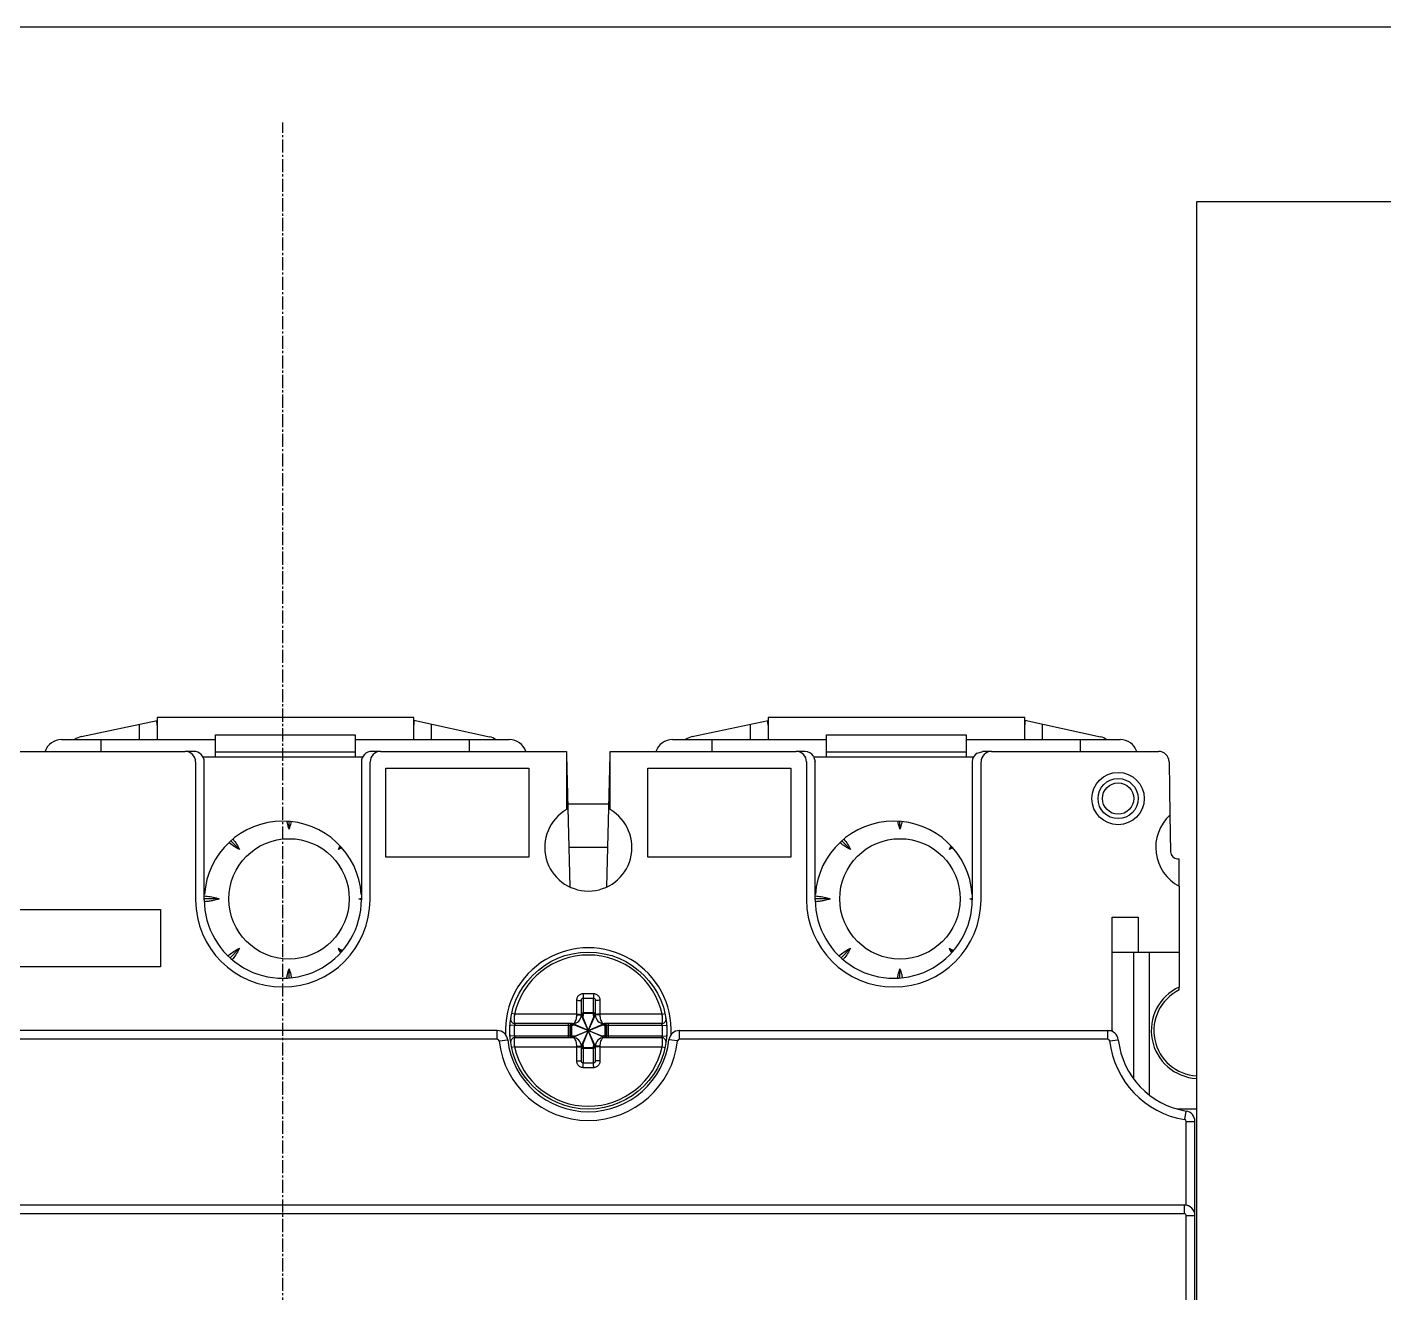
# Model space of a CAD drawing. Header units: millimetres. Extents: x -279 to 279, y -124 to 124.
# Drawn here: x -77.7 to 0, y 35.7 to 108.3 of the extents above; entities that cross this region are included whole.
import ezdxf

# ---------------------------------------------------------------- set-up
doc = ezdxf.new("R2010")
doc.units = ezdxf.units.MM
doc.linetypes.add('AXES2', pattern=[1.125, 0.75, -0.125, 0.125, -0.125])
doc.linetypes.add('HIDDENX2', pattern=[0.75, 0.5, -0.25])
doc.layers.add('AXE', color=80, linetype='AXES2')

msp = doc.modelspace()

# ---------------------------------------------------------------- linework, layer by layer
for p, q in [((-74.617, 67.615), (-70.277, 68.545)), ((-70.277, 68.718), (-70.277, 67.443)), ((-55.577, 68.718), (-70.277, 68.718)), ((-55.577, 67.443), (-55.577, 68.718)), ((-55.577, 68.565), (-51.235, 67.604)), ((-39.617, 67.615), (-35.277, 68.545)), ((-35.277, 68.718), (-35.277, 67.443)), ((-20.577, 68.718), (-35.277, 68.718)), ((-20.577, 67.443), (-20.577, 68.718)), ((-20.577, 68.565), (-16.235, 67.604)), ((-71.277, 67.443), (-71.277, 68.331)), ((-66.927, 66.46), (-66.927, 67.718)), ((-66.927, 67.718), (-58.927, 67.718)), ((-58.927, 67.718), (-58.927, 66.46)), ((-54.577, 68.344), (-54.577, 67.443)), ((-36.277, 67.443), (-36.277, 68.331)), ((-31.927, 66.46), (-31.927, 67.718)), ((-31.927, 67.718), (-23.927, 67.718)), ((-23.927, 67.718), (-23.927, 66.46)), ((-19.577, 68.344), (-19.577, 67.443)), ((-75.752, 67.443), (-66.927, 67.443)), ((-73.477, 66.768), (-73.477, 67.443)), ((-58.927, 67.443), (-50.102, 67.443)), ((-52.376, 66.768), (-52.376, 67.443)), ((-40.752, 67.443), (-31.927, 67.443)), ((-38.477, 66.768), (-38.477, 67.443)), ((-23.927, 67.443), (-15.102, 67.443)), ((-17.376, 66.768), (-17.376, 67.443)), ((-79.324, 66.768), (-68.674, 66.768)), ((-68.176, 66.768), (-68.674, 66.768)), ((-68.075, 66.178), (-68.075, 58.256)), ((-67.652, 66.46), (-58.499, 66.46)), ((-67.576, 58.268), (-67.576, 66.168)), ((-58.927, 66.718), (-66.927, 66.718)), ((-58.576, 66.168), (-58.576, 58.268)), ((-58.076, 58.286), (-58.076, 66.158)), ((-57.474, 66.768), (-57.976, 66.768)), ((-57.474, 66.768), (-46.824, 66.768)), ((-46.824, 66.768), (-46.824, 63.433)), ((-46.824, 66.545), (-46.626, 59.001)), ((-44.521, 59.001), (-44.324, 66.56)), ((-44.324, 63.433), (-44.324, 66.768)), ((-44.324, 66.768), (-33.673, 66.768)), ((-33.176, 66.768), (-33.673, 66.768)), ((-33.074, 66.168), (-33.074, 58.268)), ((-32.671, 66.492), (-32.576, 66.168)), ((-32.661, 66.46), (-23.499, 66.46)), ((-32.576, 58.268), (-32.576, 66.168)), ((-23.927, 66.718), (-31.927, 66.718)), ((-23.576, 66.168), (-23.576, 58.268)), ((-23.3, 66.673), (-22.976, 66.768)), ((-23.074, 58.268), (-23.074, 66.168)), ((-22.474, 66.768), (-22.976, 66.768)), ((-22.474, 66.768), (-12.908, 66.768)), ((-12.308, 66.178), (-12.255, 63.117)), ((-57.174, 60.717), (-57.174, 65.817)), ((-57.174, 65.817), (-48.974, 65.817)), ((-48.974, 65.817), (-48.974, 60.717)), ((-42.174, 60.717), (-42.174, 65.817)), ((-42.174, 65.817), (-33.974, 65.817)), ((-33.974, 65.817), (-33.974, 60.717)), ((-46.751, 63.768), (-44.397, 63.768)), ((-12.255, 63.117), (-12.218, 61.011)), ((-62.72, 62.32), (-62.72, 62.757)), ((-27.72, 62.32), (-27.72, 62.757)), ((-65.55, 61.148), (-66.049, 61.647)), ((-30.55, 61.148), (-31.049, 61.647)), ((-59.89, 61.148), (-59.743, 61.296)), ((-48.974, 60.717), (-57.174, 60.717)), ((-44.462, 61.268), (-46.685, 61.268)), ((-33.974, 60.717), (-42.174, 60.717)), ((-24.89, 61.148), (-24.743, 61.296)), ((-11.818, 60.618), (-11.724, 60.618)), ((-11.724, 59.049), (-11.724, 60.618)), ((-66.722, 58.318), (-67.576, 58.318)), ((-58.718, 58.318), (-58.576, 58.318)), ((-31.722, 58.318), (-32.576, 58.318)), ((-23.718, 58.318), (-23.576, 58.318)), ((-11.724, 59.049), (-11.724, 53.266)), ((-91.074, 57.717), (-70.074, 57.717)), ((-70.074, 57.717), (-70.074, 54.417)), ((-15.574, 50.768), (-15.574, 57.268)), ((-15.574, 57.268), (-14.074, 57.268)), ((-14.074, 57.268), (-14.074, 55.268)), ((-65.55, 55.488), (-66.098, 54.94)), ((-59.7, 55.298), (-59.89, 55.488)), ((-30.55, 55.488), (-31.098, 54.94)), ((-24.7, 55.298), (-24.89, 55.488)), ((-15.574, 55.268), (-11.724, 55.268)), ((-14.324, 47.986), (-14.324, 55.268)), ((-13.423, 47.071), (-13.423, 55.268)), ((-70.074, 54.417), (-91.074, 54.417)), ((-62.72, 53.788), (-62.72, 54.316)), ((-27.72, 53.788), (-27.72, 54.316)), ((-11.724, 53.097), (-11.724, 53.266)), ((-45.974, 51.667), (-45.974, 52.471)), ((-45.874, 52.634), (-45.874, 51.712)), ((-45.274, 51.712), (-45.274, 52.634)), ((-45.174, 52.471), (-45.174, 51.667)), ((-49.804, 51.703), (-49.967, 51.739)), ((-46.236, 51.667), (-45.974, 51.667)), ((-45.959, 49.9), (-45.188, 51.634)), ((-45.188, 49.9), (-45.959, 51.634)), ((-45.892, 49.971), (-45.255, 51.563)), ((-45.255, 49.97), (-45.892, 51.563)), ((-45.274, 51.782), (-45.874, 51.782)), ((-45.274, 51.74), (-45.874, 51.74)), ((-44.911, 51.667), (-45.174, 51.667)), ((-41.343, 51.703), (-41.18, 51.739)), ((-50.789, 50.768), (-110.574, 50.768)), ((-50.789, 50.268), (-50.789, 50.768)), ((-50.062, 50.449), (-50.062, 51.085)), ((-49.813, 51.067), (-50.062, 51.085)), ((-46.518, 51.067), (-49.813, 51.067)), ((-46.474, 51.167), (-49.774, 51.167)), ((-46.704, 50.367), (-46.704, 51.167)), ((-46.607, 50.467), (-46.607, 51.067)), ((-46.585, 51.067), (-46.585, 50.467)), ((-46.533, 51.067), (-46.533, 50.467)), ((-46.441, 50.382), (-44.706, 51.152)), ((-44.706, 50.382), (-46.441, 51.152)), ((-46.37, 50.448), (-44.777, 51.086)), ((-44.777, 50.448), (-46.37, 51.086)), ((-41.374, 51.167), (-44.674, 51.167)), ((-41.334, 51.067), (-44.629, 51.067)), ((-44.614, 50.467), (-44.614, 51.067)), ((-44.562, 50.467), (-44.562, 51.067)), ((-44.54, 51.067), (-44.54, 50.467)), ((-44.443, 51.167), (-44.443, 50.367)), ((-41.334, 51.067), (-41.085, 51.085)), ((-41.085, 51.085), (-41.085, 50.449)), ((-40.358, 50.268), (-40.358, 50.768)), ((-40.358, 50.768), (-15.574, 50.768)), ((-15.809, 50.268), (-15.809, 50.768)), ((-15.574, 50.768), (-15.574, 50.72)), ((-50.789, 50.268), (-110.338, 50.268)), ((-50.69, 50.179), (-50.193, 50.237)), ((-49.813, 50.467), (-50.062, 50.449)), ((-49.804, 49.831), (-49.967, 49.795)), ((-49.813, 50.467), (-46.518, 50.467)), ((-49.774, 50.367), (-46.474, 50.367)), ((-46.236, 49.867), (-45.974, 49.867)), ((-45.974, 49.063), (-45.974, 49.867)), ((-45.874, 49.822), (-45.874, 48.9)), ((-45.874, 49.794), (-45.274, 49.794)), ((-45.874, 49.752), (-45.274, 49.752)), ((-45.274, 48.9), (-45.274, 49.822)), ((-45.174, 49.867), (-45.174, 49.063)), ((-44.911, 49.867), (-45.174, 49.867)), ((-44.674, 50.367), (-41.374, 50.367)), ((-44.629, 50.467), (-41.334, 50.467)), ((-41.343, 49.831), (-41.18, 49.795)), ((-41.334, 50.467), (-41.085, 50.449)), ((-40.457, 50.179), (-40.954, 50.237)), ((-15.809, 50.268), (-40.358, 50.268)), ((-15.71, 50.179), (-15.213, 50.236)), ((-10.724, 48.022), (-10.724, 48.17)), ((-10.724, -40.632), (-10.724, 48.022)), ((-10.724, 46.268), (-11.817, 46.268)), ((-11.407, 45.666), (-11.327, 46.159)), ((-11.324, 45.567), (-10.824, 45.567)), ((-11.324, 40.76), (-11.324, 45.567)), ((-10.824, -40.632), (-10.824, 45.567)), ((-11.424, 40.768), (-114.724, 40.768)), ((-11.424, 40.268), (-11.424, 40.768)), ((-11.424, 40.268), (-114.724, 40.268)), ((-11.324, 40.168), (-10.824, 40.168)), ((-11.324, 9.068), (-11.324, 40.168))]:
    msp.add_line(p, q)
at = {"color": 7}
msp.add_lwpolyline([(-278.724, -111.719), (271.276, -111.719), (271.276, 108.281), (-278.724, 108.281)], close=True, dxfattribs=at)
at = {"color": 3, "linetype": 'ByBlock', "lineweight": -2}
msp.add_lwpolyline([(-10.724, 98.281), (109.276, 98.281), (109.276, -96.719), (-10.724, -96.719)], close=True, dxfattribs=at)
for centre, radius in [((-15.224, 64.068), 1.5), ((-15.224, 64.068), 1.15), ((-15.224, 64.068), 0.9), ((-62.72, 58.318), 3.45), ((-27.72, 58.318), 3.45), ((-45.574, 50.767), 4.5)]:
    msp.add_circle(centre, radius)
at = {"color": 4, "linetype": 'HIDDENX2'}
msp.add_circle((49.276, -33.719), 81, dxfattribs=at)
for centre, radius, start, end in [((-75.752, 66.443), 1, 90.0002, 161.02391), ((-74.402, 66.638), 1, 102.43176, 126.38253), ((-51.452, 66.628), 1, 54.67389, 77.51092), ((-50.102, 66.443), 1, 18.98049, 90), ((-40.752, 66.443), 1, 90.0002, 161.02391), ((-39.402, 66.638), 1, 102.43176, 126.38253), ((-16.452, 66.628), 1, 54.67389, 77.51092), ((-15.102, 66.443), 1, 18.97416, 90), ((-68.674, 66.168), 0.6, -0.01886, 89.98331), ((-68.176, 66.168), 0.6, 0, 90.00824), ((-57.976, 66.168), 0.6, 90.0054, -179.99987), ((-57.474, 66.168), 0.6, 89.99982, 179.96993), ((-33.674, 66.168), 0.6, 0.00071, 89.98913), ((-33.176, 66.168), 0.6, 32.70312, 90.00994), ((-22.976, 66.168), 0.6, 122.70424, -179.99985), ((-22.474, 66.168), 0.6, 90.00249, 179.99879), ((-12.908, 66.168), 0.6, 1.00019, 90.00276), ((-45.574, 61.268), 2.5, 120.00058, 59.99937), ((-10.572, 61.268), 2.5, 132.30668, -117.43215), ((-63.074, 58.273), 4.5, 3.74006, 176.26125), ((-28.074, 58.273), 4.5, 3.74006, 176.26125), ((-11.818, 61.018), 0.4, -179.24811, -90), ((-63.077, 58.268), 4.999, -179.86836, 0), ((-63.076, 58.268), 4.5, 179.99616, -0.00001), ((-28.074, 58.268), 5, -179.99984, -0.00027), ((-28.076, 58.268), 4.5, 179.99616, -0.00003), ((-45.574, 50.767), 4.75, -2.86646, -177.13368), ((-45.574, 50.767), 4.333, 12.47309, 167.52691), ((-10.574, 50.768), 2.75, 114.71988, -93.12665), ((-10.573, 50.766), 2.6, 116.25857, -93.31367), ((-49.774, 51.417), 0.25, 171.20259, -90), ((-46.474, 51.667), 0.5, -90, 0), ((-44.674, 51.667), 0.5, 180, -90), ((-41.374, 51.417), 0.25, -90.00004, 8.79727), ((-50.789, 50.168), 0.6, 6.56243, 90), ((-45.574, 50.767), 4.25, 175.95223, -175.95223), ((-45.574, 50.767), 4.25, -4.04777, 4.04777), ((-40.358, 50.168), 0.6, 90, 173.43757), ((-15.809, 50.168), 0.6, 6.53741, 90), ((-50.789, 50.168), 0.1, 6.56243, 90), ((-45.574, 50.768), 5.15, -173.43757, -6.56243), ((-45.574, 50.768), 4.65, -173.43757, -6.56243), ((-49.774, 50.117), 0.25, 89.99996, -171.20273), ((-45.574, 50.767), 4.333, -167.52691, -12.47309), ((-46.474, 49.867), 0.5, 0, 90), ((-44.674, 49.867), 0.5, 90, 180), ((-41.374, 50.117), 0.25, -8.79741, 90), ((-40.358, 50.168), 0.1, 90, 173.43757), ((-15.809, 50.168), 0.1, 6.53741, 90), ((-10.574, 50.768), 5.17, -173.46259, -99.2818), ((-10.574, 50.768), 4.67, -173.46259, -99.2818), ((-11.424, 45.567), 0.6, 0, 80.7182), ((-11.424, 45.567), 0.1, 0, 80.7182), ((-11.424, 40.168), 0.6, 0, 90), ((-11.424, 40.168), 0.1, 0, 90)]:
    msp.add_arc(centre, radius, start, end)
for points, knots in [([(-70.278, 68.281), (-70.278, 68.296), (-70.28, 68.35), (-70.285, 68.437), (-70.3, 68.508), (-70.311, 68.537)], [0, 0, 0, 0, 0.0438197, 0.1644144, 0.2594884, 0.2594884, 0.2594884, 0.2594884]), ([(-55.534, 68.556), (-55.548, 68.527), (-55.566, 68.456), (-55.573, 68.368), (-55.575, 68.312), (-55.575, 68.297)], [0, 0, 0, 0, 0.0961682, 0.2178848, 0.2637484, 0.2637484, 0.2637484, 0.2637484]), ([(-35.278, 68.281), (-35.278, 68.296), (-35.28, 68.35), (-35.285, 68.437), (-35.3, 68.508), (-35.311, 68.537)], [0, 0, 0, 0, 0.0438197, 0.1644144, 0.2594884, 0.2594884, 0.2594884, 0.2594884]), ([(-20.534, 68.556), (-20.548, 68.527), (-20.566, 68.456), (-20.573, 68.368), (-20.575, 68.312), (-20.575, 68.297)], [0, 0, 0, 0, 0.0961682, 0.2178848, 0.2637484, 0.2637484, 0.2637484, 0.2637484]), ([(-62.72, 62.32), (-62.759, 62.431), (-62.801, 62.579), (-62.831, 62.729), (-62.838, 62.765)], [0, 0, 0, 0, 0.3517872, 0.4604298, 0.4604298, 0.4604298, 0.4604298]), ([(-62.606, 62.746), (-62.611, 62.717), (-62.641, 62.573), (-62.681, 62.431), (-62.72, 62.32)], [0, 0, 0, 0, 0.0895923, 0.4410704, 0.4410704, 0.4410704, 0.4410704]), ([(-27.72, 62.32), (-27.759, 62.431), (-27.801, 62.579), (-27.831, 62.729), (-27.838, 62.765)], [0, 0, 0, 0, 0.3517872, 0.4604295, 0.4604295, 0.4604295, 0.4604295]), ([(-27.606, 62.746), (-27.611, 62.717), (-27.641, 62.573), (-27.681, 62.431), (-27.72, 62.32)], [0, 0, 0, 0, 0.0895915, 0.4410697, 0.4410697, 0.4410697, 0.4410697]), ([(-65.55, 61.148), (-65.656, 61.198), (-65.862, 61.314), (-66.053, 61.452), (-66.144, 61.527)], [0, 0, 0, 0, 0.3517858, 0.7058983, 0.7058983, 0.7058983, 0.7058983]), ([(-65.931, 61.746), (-65.93, 61.744), (-65.855, 61.652), (-65.716, 61.46), (-65.6, 61.254), (-65.55, 61.148)], [0, 0, 0, 0, 0.0045065, 0.3586012, 0.710078, 0.710078, 0.710078, 0.710078]), ([(-30.55, 61.148), (-30.656, 61.198), (-30.862, 61.314), (-31.053, 61.452), (-31.144, 61.527)], [0, 0, 0, 0, 0.3517858, 0.7058983, 0.7058983, 0.7058983, 0.7058983]), ([(-30.931, 61.746), (-30.93, 61.744), (-30.855, 61.652), (-30.716, 61.46), (-30.6, 61.254), (-30.55, 61.148)], [0, 0, 0, 0, 0.0045113, 0.358606, 0.7100828, 0.7100828, 0.7100828, 0.7100828]), ([(-67.567, 58.483), (-67.514, 58.48), (-67.344, 58.466), (-67.06, 58.421), (-66.833, 58.357), (-66.722, 58.318)], [0, 0, 0, 0, 0.1570777, 0.5112159, 0.8626801, 0.8626801, 0.8626801, 0.8626801]), ([(-66.722, 58.318), (-66.833, 58.279), (-67.022, 58.226), (-67.215, 58.191), (-67.293, 58.18)], [0, 0, 0, 0, 0.3517663, 0.5876535, 0.5876535, 0.5876535, 0.5876535]), ([(-32.567, 58.483), (-32.514, 58.48), (-32.344, 58.466), (-32.06, 58.421), (-31.833, 58.357), (-31.722, 58.318)], [0, 0, 0, 0, 0.1570853, 0.5112235, 0.8626877, 0.8626877, 0.8626877, 0.8626877]), ([(-31.722, 58.318), (-31.833, 58.279), (-32.022, 58.226), (-32.215, 58.191), (-32.293, 58.18)], [0, 0, 0, 0, 0.3517663, 0.5876535, 0.5876535, 0.5876535, 0.5876535]), ([(-67.293, 58.18), (-67.332, 58.174), (-67.424, 58.163), (-67.517, 58.156), (-67.57, 58.152)], [0, 0, 0, 0, 0.1183966, 0.2788306, 0.2788306, 0.2788306, 0.2788306]), ([(-32.293, 58.18), (-32.332, 58.174), (-32.424, 58.163), (-32.517, 58.156), (-32.57, 58.152)], [0, 0, 0, 0, 0.1183966, 0.2788382, 0.2788382, 0.2788382, 0.2788382]), ([(-66.144, 55.11), (-66.052, 55.184), (-65.862, 55.322), (-65.656, 55.438), (-65.55, 55.488)], [0, 0, 0, 0, 0.3540916, 0.705559, 0.705559, 0.705559, 0.705559]), ([(-65.55, 55.488), (-65.6, 55.382), (-65.716, 55.176), (-65.869, 54.965), (-65.96, 54.856), (-65.976, 54.837)], [0, 0, 0, 0, 0.3517865, 0.7058999, 0.7798625, 0.7798625, 0.7798625, 0.7798625]), ([(-31.144, 55.11), (-31.052, 55.184), (-30.862, 55.322), (-30.656, 55.438), (-30.55, 55.488)], [0, 0, 0, 0, 0.3540916, 0.705559, 0.705559, 0.705559, 0.705559]), ([(-30.55, 55.488), (-30.6, 55.382), (-30.716, 55.176), (-30.869, 54.965), (-30.96, 54.856), (-30.976, 54.837)], [0, 0, 0, 0, 0.3517865, 0.7058999, 0.7798673, 0.7798673, 0.7798673, 0.7798673]), ([(-62.853, 53.778), (-62.843, 53.845), (-62.81, 54.027), (-62.759, 54.205), (-62.72, 54.316)], [0, 0, 0, 0, 0.2027951, 0.5542724, 0.5542724, 0.5542724, 0.5542724]), ([(-62.72, 54.316), (-62.681, 54.205), (-62.632, 54.033), (-62.599, 53.858), (-62.59, 53.798)], [0, 0, 0, 0, 0.3517875, 0.5344234, 0.5344234, 0.5344234, 0.5344234]), ([(-27.853, 53.778), (-27.843, 53.845), (-27.81, 54.027), (-27.759, 54.205), (-27.72, 54.316)], [0, 0, 0, 0, 0.2027948, 0.554272, 0.554272, 0.554272, 0.554272]), ([(-27.72, 54.316), (-27.681, 54.205), (-27.632, 54.033), (-27.599, 53.858), (-27.59, 53.798)], [0, 0, 0, 0, 0.3517875, 0.5344224, 0.5344224, 0.5344224, 0.5344224]), ([(-46.236, 52.504), (-46.236, 52.527), (-46.232, 52.575), (-46.213, 52.649), (-46.176, 52.723), (-46.121, 52.792), (-46.049, 52.847), (-45.966, 52.882), (-45.908, 52.89), (-45.879, 52.891)], [0, 0, 0, 0, 0.0686055, 0.1439426, 0.226554, 0.3151503, 0.4062368, 0.4967444, 0.5814957, 0.5814957, 0.5814957, 0.5814957]), ([(-45.879, 52.891), (-45.812, 52.892), (-45.676, 52.893), (-45.472, 52.893), (-45.336, 52.892), (-45.268, 52.891)], [0, 0, 0, 0, 0.2025636, 0.4076196, 0.6117272, 0.6117272, 0.6117272, 0.6117272]), ([(-45.879, 52.891), (-45.879, 52.857), (-45.878, 52.794), (-45.876, 52.708), (-45.875, 52.656), (-45.874, 52.634)], [0, 0, 0, 0, 0.1001381, 0.1907363, 0.2572488, 0.2572488, 0.2572488, 0.2572488]), ([(-45.268, 52.891), (-45.268, 52.857), (-45.269, 52.794), (-45.271, 52.708), (-45.272, 52.656), (-45.274, 52.634)], [0, 0, 0, 0, 0.1001378, 0.190736, 0.257248, 0.257248, 0.257248, 0.257248]), ([(-45.268, 52.891), (-45.24, 52.89), (-45.181, 52.882), (-45.099, 52.848), (-45.026, 52.792), (-44.971, 52.723), (-44.934, 52.649), (-44.915, 52.575), (-44.911, 52.527), (-44.911, 52.504)], [0, 0, 0, 0, 0.0844544, 0.1745763, 0.2656171, 0.3543791, 0.4371975, 0.5127248, 0.5814975, 0.5814975, 0.5814975, 0.5814975]), ([(-46.236, 52.504), (-46.203, 52.505), (-46.142, 52.503), (-46.057, 52.497), (-46.01, 52.489), (-45.974, 52.479), (-45.974, 52.471)], [0, 0, 0, 0, 0.0995172, 0.1852358, 0.2437846, 0.2679334, 0.2679334, 0.2679334, 0.2679334]), ([(-46.236, 51.703), (-46.236, 51.785), (-46.236, 51.956), (-46.236, 52.223), (-46.236, 52.408), (-46.236, 52.504)], [0, 0, 0, 0, 0.2451334, 0.5135022, 0.8014853, 0.8014853, 0.8014853, 0.8014853]), ([(-45.974, 52.471), (-45.974, 52.481), (-45.972, 52.5), (-45.967, 52.53), (-45.957, 52.561), (-45.942, 52.59), (-45.922, 52.613), (-45.899, 52.629), (-45.882, 52.633), (-45.874, 52.634)], [0, 0, 0, 0, 0.0284303, 0.0592124, 0.0918038, 0.1246929, 0.1556434, 0.1834244, 0.2075979, 0.2075979, 0.2075979, 0.2075979]), ([(-45.874, 52.634), (-45.807, 52.634), (-45.674, 52.635), (-45.474, 52.635), (-45.34, 52.634), (-45.274, 52.634)], [0, 0, 0, 0, 0.1989894, 0.3995198, 0.6000139, 0.6000139, 0.6000139, 0.6000139]), ([(-45.274, 52.634), (-45.266, 52.633), (-45.248, 52.629), (-45.225, 52.613), (-45.205, 52.59), (-45.19, 52.561), (-45.18, 52.531), (-45.175, 52.5), (-45.174, 52.481), (-45.174, 52.471)], [0, 0, 0, 0, 0.0240864, 0.0517359, 0.0826458, 0.1155786, 0.1482428, 0.1791, 0.2075994, 0.2075994, 0.2075994, 0.2075994]), ([(-44.911, 52.504), (-44.944, 52.505), (-45.005, 52.503), (-45.09, 52.497), (-45.137, 52.489), (-45.174, 52.479), (-45.174, 52.471)], [0, 0, 0, 0, 0.0995172, 0.1852358, 0.2437845, 0.2679333, 0.2679333, 0.2679333, 0.2679333]), ([(-44.911, 52.504), (-44.911, 52.407), (-44.911, 52.22), (-44.911, 51.953), (-44.911, 51.783), (-44.911, 51.703)], [0, 0, 0, 0, 0.2923982, 0.5595968, 0.8014853, 0.8014853, 0.8014853, 0.8014853]), ([(-49.804, 51.703), (-49.808, 51.669), (-49.816, 51.6), (-49.822, 51.496), (-49.824, 51.394), (-49.821, 51.303), (-49.81, 51.232), (-49.799, 51.187), (-49.781, 51.167), (-49.774, 51.167)], [0, 0, 0, 0, 0.1011592, 0.2076643, 0.3132474, 0.407516, 0.4809532, 0.526858, 0.54949, 0.54949, 0.54949, 0.54949]), ([(-46.236, 51.703), (-46.331, 51.703), (-46.526, 51.703), (-46.83, 51.703), (-47.16, 51.703), (-47.522, 51.703), (-47.917, 51.703), (-48.344, 51.703), (-48.803, 51.703), (-49.293, 51.703), (-49.63, 51.703), (-49.804, 51.703)], [0, 0, 0, 0, 0.284634, 0.583745, 0.912593, 1.274918, 1.670146, 2.09758, 2.55637, 3.046106, 3.56801, 3.56801, 3.56801, 3.56801]), ([(-46.474, 51.167), (-46.445, 51.167), (-46.381, 51.196), (-46.317, 51.284), (-46.269, 51.4), (-46.242, 51.532), (-46.236, 51.622), (-46.236, 51.667)], [0, 0, 0, 0, 0.0857154, 0.1935589, 0.3219294, 0.4600473, 0.5939554, 0.5939554, 0.5939554, 0.5939554]), ([(-46.236, 51.667), (-46.236, 51.673), (-46.236, 51.685), (-46.236, 51.697), (-46.236, 51.703)], [0, 0, 0, 0, 0.01817785, 0.03583874, 0.03583874, 0.03583874, 0.03583874]), ([(-46.137, 51.702), (-46.108, 51.701), (-46.056, 51.701), (-46.014, 51.691), (-45.974, 51.692), (-45.974, 51.685)], [0, 0, 0, 0, 0.08551, 0.1433196, 0.1647829, 0.1647829, 0.1647829, 0.1647829]), ([(-45.984, 51.564), (-45.983, 51.571), (-45.98, 51.585), (-45.975, 51.605), (-45.969, 51.621), (-45.963, 51.631), (-45.959, 51.634)], [0, 0, 0, 0, 0.02227813, 0.04272751, 0.06093428, 0.07551171, 0.07551171, 0.07551171, 0.07551171]), ([(-45.974, 51.695), (-45.974, 51.704), (-45.958, 51.724), (-45.931, 51.733), (-45.913, 51.736), (-45.908, 51.737)], [0, 0, 0, 0, 0.02606706, 0.06616314, 0.08229636, 0.08229636, 0.08229636, 0.08229636]), ([(-45.974, 51.667), (-45.974, 51.676), (-45.958, 51.696), (-45.931, 51.704), (-45.913, 51.708), (-45.908, 51.709)], [0, 0, 0, 0, 0.026066, 0.06616128, 0.0822948, 0.0822948, 0.0822948, 0.0822948]), ([(-45.892, 51.563), (-45.896, 51.572), (-45.903, 51.588), (-45.915, 51.61), (-45.929, 51.627), (-45.942, 51.637), (-45.951, 51.637), (-45.954, 51.636)], [0, 0, 0, 0, 0.0283478, 0.0532815, 0.0748872, 0.0920764, 0.1014859, 0.1014859, 0.1014859, 0.1014859]), ([(-45.938, 51.762), (-45.934, 51.765), (-45.924, 51.771), (-45.913, 51.775), (-45.908, 51.777)], [0, 0, 0, 0, 0.01681323, 0.03392807, 0.03392807, 0.03392807, 0.03392807]), ([(-45.874, 51.712), (-45.874, 51.687), (-45.877, 51.637), (-45.886, 51.587), (-45.892, 51.563)], [0, 0, 0, 0, 0.0754848, 0.149718, 0.149718, 0.149718, 0.149718]), ([(-45.255, 51.563), (-45.261, 51.587), (-45.27, 51.637), (-45.274, 51.687), (-45.274, 51.712)], [0, 0, 0, 0, 0.0742087, 0.149722, 0.149722, 0.149722, 0.149722]), ([(-45.174, 51.695), (-45.174, 51.704), (-45.189, 51.724), (-45.215, 51.733), (-45.234, 51.736), (-45.239, 51.737)], [0, 0, 0, 0, 0.02575795, 0.06597454, 0.08217417, 0.08217417, 0.08217417, 0.08217417]), ([(-45.174, 51.667), (-45.174, 51.676), (-45.19, 51.696), (-45.216, 51.704), (-45.234, 51.708), (-45.239, 51.709)], [0, 0, 0, 0, 0.02606707, 0.06616314, 0.08229636, 0.08229636, 0.08229636, 0.08229636]), ([(-45.188, 51.634), (-45.192, 51.637), (-45.204, 51.638), (-45.218, 51.627), (-45.228, 51.615), (-45.233, 51.607), (-45.235, 51.604)], [0, 0, 0, 0, 0.01414489, 0.0314115, 0.05261127, 0.06060314, 0.06060314, 0.06060314, 0.06060314]), ([(-45.163, 51.564), (-45.164, 51.571), (-45.167, 51.585), (-45.172, 51.605), (-45.178, 51.621), (-45.184, 51.631), (-45.188, 51.634)], [0, 0, 0, 0, 0.02223904, 0.04270095, 0.06093086, 0.07551201, 0.07551201, 0.07551201, 0.07551201]), ([(-45.01, 51.702), (-45.039, 51.701), (-45.091, 51.701), (-45.133, 51.691), (-45.174, 51.692), (-45.174, 51.685)], [0, 0, 0, 0, 0.0855099, 0.1433196, 0.1647829, 0.1647829, 0.1647829, 0.1647829]), ([(-41.343, 51.703), (-41.517, 51.703), (-41.854, 51.703), (-42.344, 51.703), (-42.803, 51.703), (-43.23, 51.703), (-43.625, 51.703), (-43.987, 51.703), (-44.317, 51.703), (-44.621, 51.703), (-44.816, 51.703), (-44.911, 51.703)], [0, 0, 0, 0, 0.521932, 1.011689, 1.470493, 1.89794, 2.293184, 2.655521, 2.984393, 3.283507, 3.56801, 3.56801, 3.56801, 3.56801]), ([(-44.911, 51.703), (-44.911, 51.697), (-44.911, 51.685), (-44.911, 51.673), (-44.911, 51.667)], [0, 0, 0, 0, 0.01766099, 0.03583874, 0.03583874, 0.03583874, 0.03583874]), ([(-44.911, 51.667), (-44.911, 51.622), (-44.905, 51.532), (-44.878, 51.4), (-44.831, 51.284), (-44.766, 51.196), (-44.702, 51.167), (-44.674, 51.167)], [0, 0, 0, 0, 0.1339076, 0.2720257, 0.4003964, 0.5082394, 0.5939557, 0.5939557, 0.5939557, 0.5939557]), ([(-41.374, 51.167), (-41.366, 51.167), (-41.348, 51.187), (-41.337, 51.232), (-41.326, 51.303), (-41.323, 51.394), (-41.325, 51.496), (-41.331, 51.601), (-41.339, 51.669), (-41.343, 51.703)], [0, 0, 0, 0, 0.022622, 0.0685253, 0.1419848, 0.236287, 0.3418926, 0.4483892, 0.5494906, 0.5494906, 0.5494906, 0.5494906]), ([(-49.774, 51.167), (-49.777, 51.161), (-49.783, 51.148), (-49.794, 51.125), (-49.804, 51.098), (-49.81, 51.077), (-49.813, 51.067)], [0, 0, 0, 0, 0.0187148, 0.0440151, 0.0759374, 0.1077522, 0.1077522, 0.1077522, 0.1077522]), ([(-46.544, 51.161), (-46.549, 51.159), (-46.569, 51.149), (-46.59, 51.127), (-46.6, 51.107), (-46.601, 51.101)], [0, 0, 0, 0, 0.01694014, 0.06782964, 0.08515314, 0.08515314, 0.08515314, 0.08515314]), ([(-46.551, 51.144), (-46.559, 51.136), (-46.57, 51.122), (-46.577, 51.107), (-46.579, 51.101)], [0, 0, 0, 0, 0.03424847, 0.05157209, 0.05157209, 0.05157209, 0.05157209]), ([(-46.489, 51.167), (-46.505, 51.167), (-46.528, 51.161), (-46.546, 51.147), (-46.551, 51.144)], [0, 0, 0, 0, 0.05012009, 0.06715642, 0.06715642, 0.06715642, 0.06715642]), ([(-46.489, 51.167), (-46.497, 51.167), (-46.517, 51.151), (-46.526, 51.125), (-46.53, 51.107), (-46.53, 51.101)], [0, 0, 0, 0, 0.02574366, 0.06591584, 0.08212123, 0.08212123, 0.08212123, 0.08212123]), ([(-46.37, 51.086), (-46.394, 51.079), (-46.443, 51.07), (-46.493, 51.067), (-46.518, 51.067)], [0, 0, 0, 0, 0.0741826, 0.1497294, 0.1497294, 0.1497294, 0.1497294]), ([(-46.474, 51.167), (-46.482, 51.167), (-46.502, 51.151), (-46.511, 51.125), (-46.515, 51.106), (-46.515, 51.101)], [0, 0, 0, 0, 0.02606706, 0.06616314, 0.08229637, 0.08229637, 0.08229637, 0.08229637]), ([(-46.441, 51.152), (-46.443, 51.149), (-46.445, 51.137), (-46.438, 51.128), (-46.434, 51.124)], [0, 0, 0, 0, 0.01414468, 0.03141043, 0.03141043, 0.03141043, 0.03141043]), ([(-46.371, 51.178), (-46.378, 51.176), (-46.392, 51.173), (-46.411, 51.168), (-46.428, 51.162), (-46.438, 51.156), (-46.441, 51.152)], [0, 0, 0, 0, 0.02223724, 0.04269836, 0.06092843, 0.07550805, 0.07550805, 0.07550805, 0.07550805]), ([(-46.434, 51.124), (-46.429, 51.119), (-46.417, 51.109), (-46.403, 51.101), (-46.396, 51.097)], [0, 0, 0, 0, 0.02119907, 0.04643886, 0.04643886, 0.04643886, 0.04643886]), ([(-44.777, 51.178), (-44.769, 51.176), (-44.755, 51.173), (-44.736, 51.168), (-44.719, 51.162), (-44.709, 51.156), (-44.706, 51.152)], [0, 0, 0, 0, 0.02227705, 0.04272547, 0.06093149, 0.07550845, 0.07550845, 0.07550845, 0.07550845]), ([(-44.777, 51.086), (-44.768, 51.089), (-44.752, 51.096), (-44.73, 51.109), (-44.714, 51.122), (-44.703, 51.135), (-44.703, 51.145), (-44.704, 51.148)], [0, 0, 0, 0, 0.0283477, 0.0532806, 0.0748854, 0.0920738, 0.1014832, 0.1014832, 0.1014832, 0.1014832]), ([(-44.629, 51.067), (-44.654, 51.067), (-44.704, 51.07), (-44.753, 51.079), (-44.777, 51.086)], [0, 0, 0, 0, 0.0755715, 0.1497317, 0.1497317, 0.1497317, 0.1497317]), ([(-44.674, 51.167), (-44.665, 51.167), (-44.645, 51.151), (-44.636, 51.125), (-44.633, 51.106), (-44.632, 51.101)], [0, 0, 0, 0, 0.02606593, 0.06616117, 0.08229471, 0.08229471, 0.08229471, 0.08229471]), ([(-44.658, 51.167), (-44.642, 51.167), (-44.619, 51.161), (-44.601, 51.148), (-44.597, 51.144)], [0, 0, 0, 0, 0.04960304, 0.06665907, 0.06665907, 0.06665907, 0.06665907]), ([(-44.658, 51.167), (-44.65, 51.167), (-44.63, 51.151), (-44.621, 51.125), (-44.617, 51.106), (-44.617, 51.101)], [0, 0, 0, 0, 0.02606706, 0.06616314, 0.08229637, 0.08229637, 0.08229637, 0.08229637]), ([(-44.588, 51.154), (-44.574, 51.145), (-44.557, 51.127), (-44.548, 51.107), (-44.546, 51.101)], [0, 0, 0, 0, 0.05088955, 0.06821317, 0.06821317, 0.06821317, 0.06821317]), ([(-44.585, 51.132), (-44.581, 51.127), (-44.575, 51.117), (-44.57, 51.107), (-44.568, 51.101)], [0, 0, 0, 0, 0.01735271, 0.03476827, 0.03476827, 0.03476827, 0.03476827]), ([(-41.334, 51.067), (-41.337, 51.077), (-41.343, 51.098), (-41.353, 51.125), (-41.364, 51.148), (-41.371, 51.161), (-41.374, 51.167)], [0, 0, 0, 0, 0.0318147, 0.0637371, 0.0890374, 0.1077522, 0.1077522, 0.1077522, 0.1077522]), ([(-49.774, 50.367), (-49.781, 50.367), (-49.799, 50.347), (-49.81, 50.302), (-49.821, 50.231), (-49.824, 50.14), (-49.822, 50.038), (-49.816, 49.933), (-49.808, 49.865), (-49.804, 49.831)], [0, 0, 0, 0, 0.022622, 0.0685253, 0.1419848, 0.236287, 0.3418926, 0.4483892, 0.5494906, 0.5494906, 0.5494906, 0.5494906]), ([(-49.813, 50.467), (-49.81, 50.457), (-49.804, 50.436), (-49.794, 50.409), (-49.783, 50.385), (-49.777, 50.372), (-49.774, 50.367)], [0, 0, 0, 0, 0.0318147, 0.0637371, 0.0890374, 0.1077522, 0.1077522, 0.1077522, 0.1077522]), ([(-49.804, 49.831), (-49.63, 49.831), (-49.293, 49.831), (-48.803, 49.831), (-48.344, 49.831), (-47.917, 49.831), (-47.522, 49.831), (-47.16, 49.831), (-46.83, 49.831), (-46.526, 49.831), (-46.331, 49.831), (-46.236, 49.831)], [0, 0, 0, 0, 0.521932, 1.011689, 1.470493, 1.89794, 2.293184, 2.655521, 2.984393, 3.283507, 3.56801, 3.56801, 3.56801, 3.56801]), ([(-46.559, 50.38), (-46.574, 50.389), (-46.59, 50.407), (-46.6, 50.427), (-46.601, 50.433)], [0, 0, 0, 0, 0.05088955, 0.06821317, 0.06821317, 0.06821317, 0.06821317]), ([(-46.562, 50.402), (-46.566, 50.407), (-46.573, 50.416), (-46.577, 50.427), (-46.579, 50.433)], [0, 0, 0, 0, 0.01735271, 0.03476827, 0.03476827, 0.03476827, 0.03476827]), ([(-46.489, 50.367), (-46.505, 50.367), (-46.528, 50.373), (-46.546, 50.386), (-46.55, 50.39)], [0, 0, 0, 0, 0.04960304, 0.06665908, 0.06665908, 0.06665908, 0.06665908]), ([(-46.489, 50.367), (-46.497, 50.367), (-46.517, 50.383), (-46.526, 50.409), (-46.53, 50.427), (-46.531, 50.433)], [0, 0, 0, 0, 0.02606707, 0.06616314, 0.08229637, 0.08229637, 0.08229637, 0.08229637]), ([(-46.518, 50.467), (-46.493, 50.467), (-46.443, 50.464), (-46.394, 50.455), (-46.37, 50.448)], [0, 0, 0, 0, 0.0755715, 0.1497317, 0.1497317, 0.1497317, 0.1497317]), ([(-46.474, 50.367), (-46.482, 50.367), (-46.502, 50.383), (-46.511, 50.409), (-46.515, 50.427), (-46.515, 50.433)], [0, 0, 0, 0, 0.02606593, 0.06616117, 0.0822947, 0.0822947, 0.0822947, 0.0822947]), ([(-46.236, 49.867), (-46.236, 49.912), (-46.242, 50.002), (-46.269, 50.134), (-46.317, 50.25), (-46.381, 50.338), (-46.445, 50.367), (-46.474, 50.367)], [0, 0, 0, 0, 0.1339076, 0.2720257, 0.4003964, 0.5082394, 0.5939557, 0.5939557, 0.5939557, 0.5939557]), ([(-46.37, 50.448), (-46.379, 50.445), (-46.395, 50.438), (-46.417, 50.425), (-46.433, 50.412), (-46.444, 50.399), (-46.444, 50.389), (-46.443, 50.386)], [0, 0, 0, 0, 0.0283477, 0.0532806, 0.0748854, 0.0920739, 0.1014832, 0.1014832, 0.1014832, 0.1014832]), ([(-46.371, 50.356), (-46.378, 50.358), (-46.392, 50.361), (-46.411, 50.366), (-46.428, 50.372), (-46.438, 50.378), (-46.441, 50.382)], [0, 0, 0, 0, 0.02227705, 0.04272547, 0.06093149, 0.07550845, 0.07550845, 0.07550845, 0.07550845]), ([(-46.236, 49.831), (-46.236, 49.837), (-46.236, 49.849), (-46.236, 49.861), (-46.236, 49.867)], [0, 0, 0, 0, 0.01766099, 0.03583874, 0.03583874, 0.03583874, 0.03583874]), ([(-46.236, 49.03), (-46.236, 49.058), (-46.236, 49.118), (-46.236, 49.212), (-46.236, 49.314), (-46.236, 49.427), (-46.236, 49.55), (-46.236, 49.686), (-46.236, 49.781), (-46.236, 49.831)], [0, 0, 0, 0, 0.0858183, 0.1792338, 0.2814322, 0.3935658, 0.516742, 0.6522102, 0.8014853, 0.8014853, 0.8014853, 0.8014853]), ([(-46.137, 49.832), (-46.108, 49.833), (-46.059, 49.832), (-46.01, 49.845), (-45.979, 49.841), (-45.975, 49.846)], [0, 0, 0, 0, 0.0855099, 0.1433196, 0.1628273, 0.1628273, 0.1628273, 0.1628273]), ([(-45.984, 49.97), (-45.983, 49.963), (-45.98, 49.949), (-45.975, 49.929), (-45.969, 49.912), (-45.963, 49.903), (-45.959, 49.9)], [0, 0, 0, 0, 0.02223797, 0.04270049, 0.06093265, 0.07551204, 0.07551204, 0.07551204, 0.07551204]), ([(-45.974, 49.867), (-45.974, 49.858), (-45.958, 49.838), (-45.931, 49.83), (-45.913, 49.826), (-45.908, 49.825)], [0, 0, 0, 0, 0.02606706, 0.06616314, 0.08229636, 0.08229636, 0.08229636, 0.08229636]), ([(-45.974, 49.839), (-45.974, 49.83), (-45.958, 49.81), (-45.932, 49.801), (-45.913, 49.798), (-45.908, 49.797)], [0, 0, 0, 0, 0.02575795, 0.06597454, 0.08217418, 0.08217418, 0.08217418, 0.08217418]), ([(-45.959, 49.9), (-45.955, 49.897), (-45.943, 49.896), (-45.931, 49.906), (-45.924, 49.913), (-45.921, 49.917)], [0, 0, 0, 0, 0.01414489, 0.03141149, 0.04509897, 0.04509897, 0.04509897, 0.04509897]), ([(-45.921, 49.917), (-45.92, 49.919), (-45.917, 49.923), (-45.914, 49.927), (-45.912, 49.93)], [0, 0, 0, 0, 0.00753387, 0.01552574, 0.01552574, 0.01552574, 0.01552574]), ([(-45.892, 49.971), (-45.886, 49.947), (-45.877, 49.897), (-45.874, 49.847), (-45.874, 49.822)], [0, 0, 0, 0, 0.0742087, 0.149722, 0.149722, 0.149722, 0.149722]), ([(-45.274, 49.822), (-45.274, 49.847), (-45.27, 49.897), (-45.261, 49.947), (-45.255, 49.971)], [0, 0, 0, 0, 0.0754848, 0.149718, 0.149718, 0.149718, 0.149718]), ([(-45.255, 49.97), (-45.251, 49.962), (-45.244, 49.945), (-45.232, 49.924), (-45.218, 49.907), (-45.205, 49.897), (-45.196, 49.897), (-45.193, 49.898)], [0, 0, 0, 0, 0.0283478, 0.0532815, 0.0748872, 0.0920764, 0.1014859, 0.1014859, 0.1014859, 0.1014859]), ([(-45.174, 49.867), (-45.174, 49.858), (-45.19, 49.838), (-45.216, 49.83), (-45.234, 49.826), (-45.239, 49.825)], [0, 0, 0, 0, 0.026066, 0.06616129, 0.0822948, 0.0822948, 0.0822948, 0.0822948]), ([(-45.174, 49.839), (-45.174, 49.83), (-45.19, 49.81), (-45.216, 49.801), (-45.234, 49.798), (-45.239, 49.797)], [0, 0, 0, 0, 0.02606707, 0.06616314, 0.08229636, 0.08229636, 0.08229636, 0.08229636]), ([(-45.209, 49.772), (-45.214, 49.769), (-45.223, 49.763), (-45.234, 49.759), (-45.239, 49.757)], [0, 0, 0, 0, 0.01681323, 0.03392807, 0.03392807, 0.03392807, 0.03392807]), ([(-45.163, 49.97), (-45.164, 49.963), (-45.167, 49.949), (-45.172, 49.929), (-45.178, 49.912), (-45.184, 49.903), (-45.188, 49.9)], [0, 0, 0, 0, 0.02227813, 0.04272751, 0.06093428, 0.07551171, 0.07551171, 0.07551171, 0.07551171]), ([(-45.01, 49.832), (-45.039, 49.833), (-45.088, 49.832), (-45.138, 49.845), (-45.168, 49.841), (-45.172, 49.846)], [0, 0, 0, 0, 0.08551, 0.1433196, 0.1628273, 0.1628273, 0.1628273, 0.1628273]), ([(-44.674, 50.367), (-44.702, 50.367), (-44.766, 50.338), (-44.831, 50.25), (-44.878, 50.134), (-44.905, 50.002), (-44.911, 49.912), (-44.911, 49.867)], [0, 0, 0, 0, 0.0857154, 0.1935589, 0.3219294, 0.4600473, 0.5939553, 0.5939553, 0.5939553, 0.5939553]), ([(-44.911, 49.867), (-44.911, 49.861), (-44.911, 49.849), (-44.911, 49.837), (-44.911, 49.831)], [0, 0, 0, 0, 0.01817785, 0.03583874, 0.03583874, 0.03583874, 0.03583874]), ([(-44.911, 49.831), (-44.816, 49.831), (-44.621, 49.831), (-44.317, 49.831), (-43.987, 49.831), (-43.625, 49.831), (-43.23, 49.831), (-42.803, 49.831), (-42.344, 49.831), (-41.854, 49.831), (-41.517, 49.831), (-41.343, 49.831)], [0, 0, 0, 0, 0.284634, 0.583745, 0.912593, 1.274918, 1.670146, 2.09758, 2.55637, 3.046106, 3.56801, 3.56801, 3.56801, 3.56801]), ([(-44.911, 49.831), (-44.911, 49.781), (-44.911, 49.685), (-44.911, 49.549), (-44.911, 49.425), (-44.911, 49.313), (-44.911, 49.21), (-44.911, 49.117), (-44.911, 49.058), (-44.911, 49.03)], [0, 0, 0, 0, 0.1507243, 0.2867075, 0.4100161, 0.5219337, 0.6236486, 0.7164144, 0.8014853, 0.8014853, 0.8014853, 0.8014853]), ([(-44.629, 50.467), (-44.654, 50.467), (-44.704, 50.464), (-44.753, 50.455), (-44.777, 50.448)], [0, 0, 0, 0, 0.0753321, 0.1496914, 0.1496914, 0.1496914, 0.1496914]), ([(-44.777, 50.356), (-44.769, 50.358), (-44.755, 50.361), (-44.736, 50.366), (-44.719, 50.372), (-44.709, 50.378), (-44.706, 50.382)], [0, 0, 0, 0, 0.02221081, 0.04255589, 0.06104521, 0.0755154, 0.0755154, 0.0755154, 0.0755154]), ([(-44.713, 50.41), (-44.718, 50.415), (-44.73, 50.425), (-44.743, 50.433), (-44.751, 50.436)], [0, 0, 0, 0, 0.02091191, 0.04607775, 0.04607775, 0.04607775, 0.04607775]), ([(-44.706, 50.382), (-44.704, 50.386), (-44.702, 50.398), (-44.709, 50.406), (-44.713, 50.41)], [0, 0, 0, 0, 0.01458251, 0.03123653, 0.03123653, 0.03123653, 0.03123653]), ([(-44.629, 50.467), (-44.629, 50.45), (-44.632, 50.42), (-44.645, 50.385), (-44.66, 50.371), (-44.666, 50.369)], [0, 0, 0, 0, 0.050359, 0.0904545, 0.1092398, 0.1092398, 0.1092398, 0.1092398]), ([(-44.614, 50.467), (-44.614, 50.45), (-44.617, 50.42), (-44.63, 50.385), (-44.645, 50.371), (-44.651, 50.369)], [0, 0, 0, 0, 0.0503577, 0.0904538, 0.1092396, 0.1092396, 0.1092396, 0.1092396]), ([(-44.562, 50.467), (-44.562, 50.45), (-44.571, 50.415), (-44.604, 50.38), (-44.631, 50.37), (-44.642, 50.368)], [0, 0, 0, 0, 0.0519316, 0.1030547, 0.1364663, 0.1364663, 0.1364663, 0.1364663]), ([(-44.54, 50.467), (-44.54, 50.45), (-44.549, 50.415), (-44.585, 50.377), (-44.62, 50.367), (-44.636, 50.367)], [0, 0, 0, 0, 0.0516475, 0.1025371, 0.1526572, 0.1526572, 0.1526572, 0.1526572]), ([(-41.374, 50.367), (-41.371, 50.372), (-41.364, 50.385), (-41.354, 50.407), (-41.343, 50.435), (-41.337, 50.456), (-41.334, 50.467)], [0, 0, 0, 0, 0.0178792, 0.0426, 0.0748566, 0.1077504, 0.1077504, 0.1077504, 0.1077504]), ([(-41.343, 49.831), (-41.339, 49.865), (-41.331, 49.933), (-41.325, 50.038), (-41.323, 50.14), (-41.326, 50.231), (-41.337, 50.302), (-41.348, 50.347), (-41.366, 50.367), (-41.374, 50.367)], [0, 0, 0, 0, 0.1011592, 0.2076643, 0.3132474, 0.407516, 0.4809532, 0.526858, 0.54949, 0.54949, 0.54949, 0.54949]), ([(-46.236, 49.03), (-46.203, 49.029), (-46.142, 49.031), (-46.057, 49.037), (-46.01, 49.045), (-45.974, 49.055), (-45.974, 49.063)], [0, 0, 0, 0, 0.0995172, 0.1852358, 0.2437845, 0.2679333, 0.2679333, 0.2679333, 0.2679333]), ([(-45.879, 48.643), (-45.908, 48.644), (-45.966, 48.652), (-46.048, 48.686), (-46.121, 48.742), (-46.176, 48.811), (-46.213, 48.885), (-46.232, 48.959), (-46.236, 49.007), (-46.236, 49.03)], [0, 0, 0, 0, 0.0844544, 0.1745763, 0.2656171, 0.3543791, 0.4371975, 0.5127248, 0.5814975, 0.5814975, 0.5814975, 0.5814975]), ([(-45.874, 48.9), (-45.882, 48.901), (-45.899, 48.905), (-45.922, 48.92), (-45.942, 48.944), (-45.957, 48.973), (-45.967, 49.003), (-45.972, 49.034), (-45.974, 49.053), (-45.974, 49.063)], [0, 0, 0, 0, 0.0240864, 0.0517359, 0.0826458, 0.1155786, 0.1482428, 0.1791, 0.2075994, 0.2075994, 0.2075994, 0.2075994]), ([(-45.174, 49.063), (-45.174, 49.053), (-45.175, 49.034), (-45.18, 49.003), (-45.19, 48.973), (-45.205, 48.944), (-45.225, 48.921), (-45.248, 48.905), (-45.265, 48.901), (-45.274, 48.9)], [0, 0, 0, 0, 0.0284303, 0.0592124, 0.0918038, 0.1246929, 0.1556434, 0.1834244, 0.2075979, 0.2075979, 0.2075979, 0.2075979]), ([(-44.911, 49.03), (-44.911, 49.007), (-44.915, 48.959), (-44.934, 48.885), (-44.971, 48.811), (-45.026, 48.742), (-45.098, 48.687), (-45.181, 48.652), (-45.239, 48.644), (-45.268, 48.643)], [0, 0, 0, 0, 0.0686055, 0.1439426, 0.226554, 0.3151503, 0.4062368, 0.4967444, 0.5814957, 0.5814957, 0.5814957, 0.5814957]), ([(-44.911, 49.03), (-44.944, 49.029), (-45.005, 49.031), (-45.09, 49.037), (-45.137, 49.045), (-45.174, 49.055), (-45.174, 49.063)], [0, 0, 0, 0, 0.0995172, 0.1852358, 0.2437846, 0.2679334, 0.2679334, 0.2679334, 0.2679334]), ([(-45.879, 48.643), (-45.879, 48.677), (-45.878, 48.74), (-45.876, 48.826), (-45.875, 48.878), (-45.874, 48.9)], [0, 0, 0, 0, 0.1001378, 0.190736, 0.257248, 0.257248, 0.257248, 0.257248]), ([(-45.268, 48.643), (-45.336, 48.642), (-45.472, 48.641), (-45.676, 48.641), (-45.812, 48.642), (-45.879, 48.643)], [0, 0, 0, 0, 0.2041251, 0.409196, 0.6117272, 0.6117272, 0.6117272, 0.6117272]), ([(-45.274, 48.9), (-45.34, 48.9), (-45.474, 48.898), (-45.674, 48.898), (-45.807, 48.9), (-45.874, 48.9)], [0, 0, 0, 0, 0.2005115, 0.4010562, 0.6000139, 0.6000139, 0.6000139, 0.6000139]), ([(-45.268, 48.643), (-45.268, 48.677), (-45.269, 48.74), (-45.271, 48.826), (-45.272, 48.878), (-45.274, 48.9)], [0, 0, 0, 0, 0.1001381, 0.1907363, 0.2572488, 0.2572488, 0.2572488, 0.2572488])]:
    msp.add_open_spline(points, degree=3, knots=knots)
for points in [[(-66.144, 61.527), (-66.151, 61.532), (-66.157, 61.537), (-66.163, 61.541)], [(-31.144, 61.527), (-31.151, 61.532), (-31.157, 61.537), (-31.163, 61.541)], [(-59.89, 61.148), (-59.859, 61.214), (-59.824, 61.279), (-59.787, 61.343)], [(-59.699, 61.249), (-59.761, 61.213), (-59.825, 61.179), (-59.89, 61.148)], [(-24.89, 61.148), (-24.859, 61.214), (-24.824, 61.279), (-24.787, 61.343)], [(-24.699, 61.249), (-24.761, 61.213), (-24.825, 61.179), (-24.89, 61.148)], [(-58.718, 58.318), (-58.671, 58.335), (-58.624, 58.35), (-58.576, 58.364)], [(-58.576, 58.272), (-58.624, 58.286), (-58.671, 58.301), (-58.718, 58.318)], [(-23.718, 58.318), (-23.671, 58.335), (-23.624, 58.35), (-23.576, 58.364)], [(-23.576, 58.272), (-23.624, 58.286), (-23.671, 58.301), (-23.718, 58.318)], [(-59.755, 55.238), (-59.804, 55.319), (-59.849, 55.402), (-59.89, 55.488)], [(-59.89, 55.488), (-59.807, 55.448), (-59.725, 55.404), (-59.646, 55.356)], [(-24.755, 55.238), (-24.804, 55.319), (-24.849, 55.402), (-24.89, 55.488)], [(-24.89, 55.488), (-24.807, 55.448), (-24.725, 55.404), (-24.646, 55.356)], [(-66.214, 55.052), (-66.191, 55.071), (-66.168, 55.091), (-66.144, 55.11)], [(-31.214, 55.052), (-31.191, 55.071), (-31.168, 55.091), (-31.144, 55.11)], [(-46.236, 51.703), (-46.203, 51.703), (-46.17, 51.702), (-46.137, 51.702)], [(-45.974, 51.695), (-45.974, 51.71), (-45.969, 51.726), (-45.96, 51.738)], [(-45.96, 51.738), (-45.955, 51.747), (-45.947, 51.755), (-45.938, 51.762)], [(-45.954, 51.636), (-45.956, 51.636), (-45.958, 51.635), (-45.959, 51.634)], [(-45.908, 51.777), (-45.897, 51.78), (-45.885, 51.782), (-45.874, 51.782)], [(-45.908, 51.737), (-45.896, 51.739), (-45.885, 51.74), (-45.874, 51.74)], [(-45.908, 51.709), (-45.896, 51.711), (-45.885, 51.712), (-45.874, 51.712)], [(-45.239, 51.777), (-45.25, 51.78), (-45.262, 51.782), (-45.274, 51.782)], [(-45.239, 51.737), (-45.251, 51.739), (-45.262, 51.74), (-45.274, 51.74)], [(-45.239, 51.709), (-45.251, 51.711), (-45.262, 51.712), (-45.274, 51.712)], [(-45.251, 51.573), (-45.252, 51.57), (-45.254, 51.567), (-45.255, 51.563)], [(-45.243, 51.589), (-45.246, 51.584), (-45.249, 51.578), (-45.251, 51.573)], [(-45.235, 51.604), (-45.238, 51.599), (-45.241, 51.594), (-45.243, 51.589)], [(-45.224, 51.77), (-45.229, 51.773), (-45.234, 51.775), (-45.239, 51.777)], [(-45.209, 51.762), (-45.214, 51.765), (-45.219, 51.768), (-45.224, 51.77)], [(-45.187, 51.739), (-45.193, 51.748), (-45.201, 51.755), (-45.209, 51.762)], [(-45.174, 51.695), (-45.174, 51.71), (-45.179, 51.726), (-45.187, 51.739)], [(-44.911, 51.703), (-44.944, 51.703), (-44.977, 51.702), (-45.01, 51.702)], [(-46.601, 51.101), (-46.605, 51.09), (-46.607, 51.079), (-46.607, 51.067)], [(-46.579, 51.101), (-46.583, 51.09), (-46.585, 51.079), (-46.585, 51.067)], [(-46.511, 51.167), (-46.522, 51.167), (-46.533, 51.165), (-46.544, 51.161)], [(-46.53, 51.101), (-46.532, 51.09), (-46.533, 51.078), (-46.533, 51.067)], [(-46.515, 51.101), (-46.517, 51.09), (-46.518, 51.078), (-46.518, 51.067)], [(-46.396, 51.097), (-46.39, 51.094), (-46.385, 51.092), (-46.379, 51.089)], [(-46.379, 51.089), (-46.376, 51.088), (-46.373, 51.087), (-46.37, 51.086)], [(-44.704, 51.148), (-44.705, 51.149), (-44.705, 51.151), (-44.706, 51.152)], [(-44.636, 51.167), (-44.625, 51.167), (-44.614, 51.165), (-44.603, 51.161)], [(-44.632, 51.101), (-44.63, 51.09), (-44.629, 51.078), (-44.629, 51.067)], [(-44.617, 51.101), (-44.615, 51.09), (-44.614, 51.078), (-44.614, 51.067)], [(-44.603, 51.161), (-44.598, 51.159), (-44.593, 51.156), (-44.588, 51.154)], [(-44.597, 51.144), (-44.592, 51.14), (-44.588, 51.136), (-44.585, 51.132)], [(-44.568, 51.101), (-44.564, 51.09), (-44.562, 51.079), (-44.562, 51.067)], [(-44.546, 51.101), (-44.542, 51.09), (-44.54, 51.079), (-44.54, 51.067)], [(-46.601, 50.433), (-46.605, 50.444), (-46.607, 50.455), (-46.607, 50.467)], [(-46.579, 50.433), (-46.583, 50.444), (-46.585, 50.455), (-46.585, 50.467)], [(-46.55, 50.39), (-46.555, 50.394), (-46.559, 50.398), (-46.562, 50.402)], [(-46.544, 50.373), (-46.549, 50.375), (-46.554, 50.377), (-46.559, 50.38)], [(-46.511, 50.367), (-46.522, 50.367), (-46.533, 50.369), (-46.544, 50.373)], [(-46.531, 50.433), (-46.532, 50.444), (-46.533, 50.456), (-46.533, 50.467)], [(-46.515, 50.433), (-46.517, 50.444), (-46.518, 50.456), (-46.518, 50.467)], [(-46.443, 50.386), (-46.442, 50.385), (-46.442, 50.383), (-46.441, 50.382)], [(-46.236, 49.831), (-46.203, 49.831), (-46.17, 49.832), (-46.137, 49.832)], [(-45.975, 49.846), (-45.974, 49.847), (-45.974, 49.848), (-45.974, 49.849)], [(-45.974, 49.839), (-45.974, 49.823), (-45.968, 49.808), (-45.96, 49.795)], [(-45.96, 49.795), (-45.954, 49.786), (-45.947, 49.778), (-45.938, 49.772)], [(-45.938, 49.772), (-45.933, 49.769), (-45.929, 49.766), (-45.924, 49.764)], [(-45.924, 49.764), (-45.918, 49.761), (-45.913, 49.759), (-45.908, 49.757)], [(-45.912, 49.93), (-45.909, 49.934), (-45.907, 49.94), (-45.904, 49.945)], [(-45.908, 49.825), (-45.896, 49.823), (-45.885, 49.822), (-45.874, 49.822)], [(-45.908, 49.797), (-45.897, 49.795), (-45.885, 49.794), (-45.874, 49.794)], [(-45.908, 49.757), (-45.897, 49.754), (-45.885, 49.752), (-45.874, 49.752)], [(-45.904, 49.945), (-45.901, 49.95), (-45.898, 49.956), (-45.896, 49.961)], [(-45.896, 49.961), (-45.895, 49.964), (-45.893, 49.967), (-45.892, 49.97)], [(-45.239, 49.825), (-45.251, 49.823), (-45.262, 49.822), (-45.274, 49.822)], [(-45.239, 49.797), (-45.251, 49.795), (-45.262, 49.794), (-45.274, 49.794)], [(-45.239, 49.757), (-45.25, 49.754), (-45.262, 49.752), (-45.274, 49.752)], [(-45.187, 49.796), (-45.193, 49.787), (-45.2, 49.779), (-45.209, 49.772)], [(-45.193, 49.898), (-45.191, 49.898), (-45.19, 49.899), (-45.188, 49.9)], [(-45.174, 49.839), (-45.174, 49.824), (-45.179, 49.808), (-45.187, 49.796)], [(-45.172, 49.846), (-45.173, 49.847), (-45.174, 49.848), (-45.174, 49.849)], [(-44.911, 49.831), (-44.944, 49.831), (-44.977, 49.832), (-45.01, 49.832)], [(-44.768, 50.444), (-44.771, 50.446), (-44.774, 50.447), (-44.777, 50.448)], [(-44.751, 50.436), (-44.756, 50.439), (-44.762, 50.442), (-44.768, 50.444)], [(-44.666, 50.369), (-44.668, 50.368), (-44.671, 50.367), (-44.674, 50.367)], [(-44.642, 50.368), (-44.647, 50.367), (-44.653, 50.367), (-44.658, 50.367)]]:
    msp.add_open_spline(points, degree=3)
at = {"layer": 'AXE'}
msp.add_line((-63.074, -122.78), (-63.074, 102.824), dxfattribs=at)

doc.saveas('drawing.dxf')
